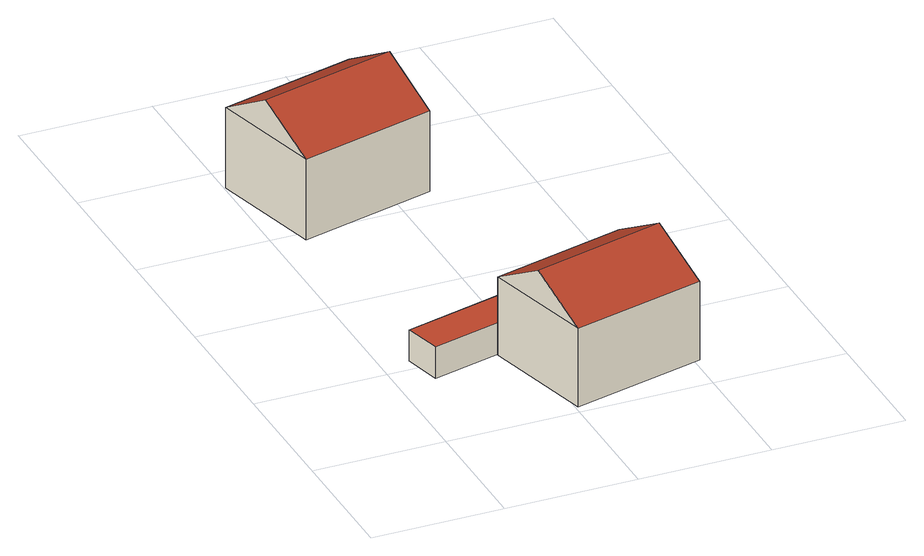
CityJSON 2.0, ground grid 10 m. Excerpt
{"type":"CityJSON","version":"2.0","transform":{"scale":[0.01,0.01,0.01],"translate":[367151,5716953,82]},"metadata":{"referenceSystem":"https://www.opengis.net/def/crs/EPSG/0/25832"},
"CityObjects":{
"building1":{"type":"Building","attributes":{"Geometrietyp2DReferenz":"3000","Gemeindeschluessel":"05513000","function":"31001_2463","roofType":"1000","measuredHeight":2.48,"storeysAboveGround":1},"address":[{"country":"Germany","locality":"Gelsenkirchen","thoroughfareNumber":"5","thoroughfareName":"Vor Ressemanns Kreuz"}],"geometry":[{"type":"Solid","lod":"2","boundaries":[[[[0,1,2,3]],[[4,5,1,0]],[[6,7,5,4]],[[3,2,7,6]],[[4,0,3,6]],[[1,5,7,2]]]],"semantics":{"surfaces":[{"type":"WallSurface"},{"type":"RoofSurface"},{"type":"GroundSurface"}],"values":[[0,0,0,0,1,2]]}}]},
"building2":{"type":"Building","attributes":{"Geometrietyp2DReferenz":"3000","Gemeindeschluessel":"05513000","function":"31001_1010","roofType":"3100","measuredHeight":8.77,"storeysAboveGround":2},"address":[{"country":"Germany","locality":"Gelsenkirchen","thoroughfareNumber":"5","thoroughfareName":"Vor Ressemanns Kreuz"}],"geometry":[{"type":"Solid","lod":"2","boundaries":[[[[8,9,10,11]],[[12,13,9,8]],[[14,15,13,12]],[[11,10,15,14]],[[8,16,12]],[[14,17,11]],[[11,17,16,8]],[[12,16,17,14]],[[9,13,15,10]]]],"semantics":{"surfaces":[{"type":"WallSurface"},{"type":"RoofSurface"},{"type":"GroundSurface"}],"values":[[0,0,0,0,0,0,1,1,2]]}}]},
"building3":{"type":"Building","attributes":{"Geometrietyp2DReferenz":"3000","Gemeindeschluessel":"05513000","function":"31001_1010","roofType":"3100","measuredHeight":9.01,"storeysAboveGround":2},"geometry":[{"type":"Solid","lod":"2","boundaries":[[[[18,19,20,21]],[[22,23,19,18]],[[24,25,23,22]],[[21,20,25,24]],[[18,26,22]],[[24,27,21]],[[21,27,26,18]],[[22,26,27,24]],[[19,23,25,20]]]],"semantics":{"surfaces":[{"type":"WallSurface"},{"type":"RoofSurface"},{"type":"GroundSurface"}],"values":[[0,0,0,0,0,0,1,1,2]]}}]},
"building4":{"type":"Building","attributes":{"Geometrietyp2DReferenz":"3000","Gemeindeschluessel":"05513000","function":"31001_2463","roofType":"1000","measuredHeight":2.44,"storeysAboveGround":1},"geometry":[{"type":"Solid","lod":"2","boundaries":[[[[28,29,30,31]],[[32,33,29,28]],[[34,35,33,32]],[[31,30,35,34]],[[32,28,31,34]],[[29,33,35,30]]]],"semantics":{"surfaces":[{"type":"WallSurface"},{"type":"RoofSurface"},{"type":"GroundSurface"}],"values":[[0,0,0,0,1,2]]}}]}
},
"vertices":[
[1126,965,383],[1126,965,135],[1050,1254,135],[1050,1254,383],[253,745,383],[253,745,135],[180,1035,383],[180,1035,135],
[995,5,750],[995,5,129],[2014,263,129],[2014,263,750],[774,875,750],[774,875,129],[1794,1133,750],[1794,1133,129],[884,440,1006],[1904,698,1006],
[234,2909,725],[234,2909,89],[1275,3173,89],[1275,3173,725],[14,3782,725],[14,3782,89],[1055,4045,725],[1055,4045,89],[124,3345,991],[1165,3609,991],
[1055,4047,339],[1055,4047,95],[981,4334,95],[981,4334,339],[473,3899,339],[473,3899,95],[400,4186,339],[400,4186,95]
]}
